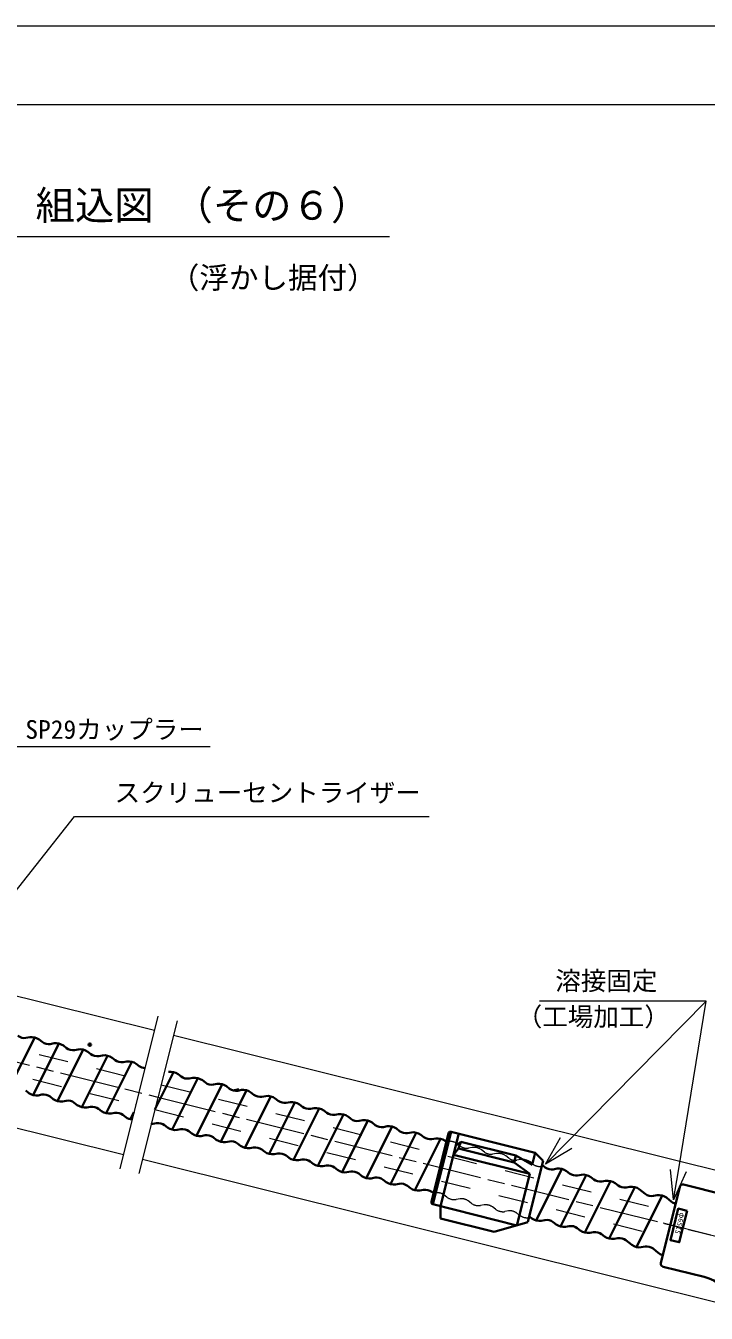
# Model space of a CAD drawing. Units: millimetres at full size, sheet at 1:2.5; details may follow other scales. Extents: x 2705 to 4385, y -2306 to -1103.
# Drawn here: x 3659 to 4004, y -1757 to -1103 of the extents above; entities that cross this region are included whole.
import ezdxf
from ezdxf.enums import TextEntityAlignment as Align

# ---------------------------------------------------------------- set-up
doc = ezdxf.new("R2010")
doc.units = ezdxf.units.MM
doc.header["$LTSCALE"] = 2.5
doc.header["$PDMODE"] = 32
doc.header["$PDSIZE"] = 1.25
doc.linetypes.add('CHAIN', pattern=[18.5, 12, -1.5, 3.5, -1.5])
doc.linetypes.add('DASHED_SPACED', pattern=[12, 6, -6])
for name, color, linetype, lineweight in [('0_2', 7, 'Continuous', 13), ('1 外形線', 7, 'Continuous', 35), ('1外形線', 7, 'Continuous', 35), ('2 中心線', 11, 'CHAIN', 18), ('2 細い実線', 3, 'Continuous', 20), ('3 隠れ線', 2, 'DASHED_SPACED', 18), ('6 寸法線', 4, 'Continuous', 18), ('7 枠・タイトル', 7, 'Continuous', 13), ('DEFPOINTS_4', 7, 'Continuous', 13), ('外形線', 7, 'Continuous', 35)]:
    doc.layers.add(name, color=color, linetype=linetype, lineweight=lineweight)
doc.styles.add('ＭＳ ゴシック', font='')
doc.styles.get('ＭＳ ゴシック').set_extended_font_data('MS Gothic')

msp = doc.modelspace()

# ---------------------------------------------------------------- linework, layer by layer
at = {"layer": '0_2'}
for p, q in [((3872.391, -1669.666), (3865.913, -1695.648)), ((3907.686, -1705.995), (3907.687, -1706.002))]:
    msp.add_line(p, q, dxfattribs=at)
at = {"layer": '1 外形線'}
for p, q in [((3650.326, -1642.833), (3663.382, -1616.716)), ((3660.88, -1616.555), (3658.966, -1616.919)), ((3662.649, -1645.906), (3675.705, -1619.789)), ((3667.186, -1618.968), (3665.667, -1617.749)), ((3673.203, -1619.627), (3671.289, -1619.991)), ((3679.509, -1622.041), (3677.99, -1620.821)), ((3674.972, -1648.978), (3688.028, -1622.861)), ((3685.526, -1622.7), (3683.612, -1623.064)), ((3687.295, -1652.051), (3700.351, -1625.933)), ((3691.831, -1625.113), (3690.313, -1623.893)), ((3697.849, -1625.772), (3695.935, -1626.136)), ((3704.154, -1628.185), (3702.636, -1626.966)), ((3699.617, -1655.123), (3712.673, -1629.006)), ((3710.171, -1628.845), (3708.258, -1629.209)), ((3716.477, -1631.258), (3714.958, -1630.038)), ((3724.393, -1653.251), (3733.872, -1634.288)), ((3733.139, -1663.478), (3746.195, -1637.361)), ((3737.676, -1636.541), (3736.157, -1635.321)), ((3743.693, -1637.2), (3741.779, -1637.564)), ((3745.462, -1666.55), (3758.518, -1640.433)), ((3749.999, -1639.613), (3748.48, -1638.393)), ((3756.016, -1640.272), (3754.102, -1640.636)), ((3660.364, -1644.873), (3658.845, -1643.654)), ((3667.065, -1645.703), (3665.151, -1646.067)), ((3672.687, -1647.946), (3671.168, -1646.726)), ((3757.785, -1669.623), (3770.841, -1643.506)), ((3762.321, -1642.685), (3760.803, -1641.466)), ((3766.946, -1642.995), (3765.032, -1643.359)), ((3768.339, -1643.345), (3766.425, -1643.709)), ((3770.107, -1672.695), (3783.163, -1646.578)), ((3774.644, -1645.758), (3773.126, -1644.538)), ((3780.661, -1646.417), (3778.748, -1646.781)), ((3679.388, -1648.775), (3677.474, -1649.139)), ((3685.01, -1651.018), (3683.491, -1649.798)), ((3691.71, -1651.848), (3689.797, -1652.212)), ((3697.332, -1654.091), (3695.814, -1652.871)), ((3782.43, -1675.768), (3795.486, -1649.65)), ((3786.967, -1648.83), (3785.448, -1647.611)), ((3792.984, -1649.489), (3791.07, -1649.853)), ((3794.753, -1678.84), (3807.809, -1652.723)), ((3799.29, -1651.903), (3797.771, -1650.683)), ((3805.307, -1652.562), (3803.393, -1652.926)), ((3811.613, -1654.975), (3810.094, -1653.755)), ((3704.033, -1654.92), (3702.119, -1655.284)), ((3709.655, -1657.163), (3708.136, -1655.943)), ((3711.94, -1658.195), (3713.763, -1654.548)), ((3725.232, -1660.203), (3723.318, -1660.567)), ((3807.076, -1681.913), (3820.132, -1655.795)), ((3817.63, -1655.634), (3815.716, -1655.998)), ((3819.398, -1684.985), (3832.455, -1658.868)), ((3823.935, -1658.047), (3822.417, -1656.828)), ((3829.952, -1658.707), (3828.039, -1659.071)), ((3836.258, -1661.12), (3834.739, -1659.9)), ((3730.854, -1662.446), (3729.335, -1661.226)), ((3737.555, -1663.275), (3735.641, -1663.639)), ((3743.177, -1665.518), (3741.658, -1664.298)), ((3749.878, -1666.348), (3747.964, -1666.712)), ((3831.721, -1688.057), (3844.777, -1661.94)), ((3842.275, -1661.779), (3840.362, -1662.143)), ((3844.044, -1691.13), (3857.1, -1665.013)), ((3848.581, -1664.192), (3847.062, -1662.973)), ((3854.598, -1664.851), (3852.684, -1665.215)), ((3860.904, -1667.265), (3859.385, -1666.045)), ((3755.5, -1668.59), (3753.981, -1667.371)), ((3762.2, -1669.42), (3760.287, -1669.784)), ((3767.822, -1671.663), (3766.304, -1670.443)), ((3774.523, -1672.493), (3772.609, -1672.856)), ((3780.145, -1674.735), (3778.626, -1673.515)), ((3856.367, -1694.202), (3869.423, -1668.085)), ((3866.921, -1667.924), (3865.007, -1668.288)), ((3865.616, -1668.078), (3865.612, -1668.075)), ((3872.391, -1669.666), (3871.708, -1669.117)), ((3786.846, -1675.565), (3784.932, -1675.929)), ((3792.468, -1677.808), (3790.949, -1676.588)), ((3799.169, -1678.637), (3797.255, -1679.001)), ((3804.791, -1680.88), (3803.272, -1679.66)), ((3913.76, -1710.362), (3921.529, -1679.319)), ((3811.492, -1681.71), (3809.578, -1682.074)), ((3817.114, -1683.952), (3815.595, -1682.733)), ((3823.814, -1684.782), (3821.901, -1685.146)), ((3829.436, -1687.025), (3827.917, -1685.805)), ((3862.272, -1681.472), (3862.272, -1681.475)), ((3917.981, -1709.564), (3931.037, -1683.447)), ((3922.518, -1682.627), (3920.999, -1681.407)), ((3928.535, -1683.286), (3926.621, -1683.65)), ((3930.304, -1712.637), (3943.36, -1686.519)), ((3934.84, -1685.699), (3933.322, -1684.479)), ((3940.858, -1686.358), (3938.944, -1686.722)), ((3836.137, -1687.855), (3834.223, -1688.218)), ((3841.759, -1690.097), (3840.24, -1688.878)), ((3848.46, -1690.927), (3846.546, -1691.291)), ((3854.082, -1693.17), (3852.563, -1691.95)), ((3942.626, -1715.709), (3955.682, -1689.592)), ((3947.163, -1688.772), (3945.645, -1687.552)), ((3953.18, -1689.431), (3951.267, -1689.795)), ((3954.949, -1718.781), (3968.005, -1692.664)), ((3959.486, -1691.844), (3957.967, -1690.624)), ((3965.503, -1692.503), (3963.589, -1692.867)), ((3990.933, -1692.453), (3981.256, -1731.265)), ((4013.613, -1696.562), (3992.751, -1691.36)), ((3860.783, -1693.999), (3858.869, -1694.363)), ((3865.871, -1695.814), (3864.886, -1695.022)), ((3968.791, -1723.074), (3981.847, -1696.956)), ((3971.809, -1694.916), (3970.29, -1693.697)), ((3973.328, -1696.136), (3971.809, -1694.916)), ((3979.345, -1696.795), (3977.431, -1697.159)), ((3985.65, -1699.208), (3984.132, -1697.989)), ((3987.169, -1700.428), (3985.65, -1699.208)), ((3915.696, -1708.532), (3914.475, -1707.552)), ((3922.397, -1709.361), (3920.483, -1709.725)), ((3928.019, -1711.604), (3926.5, -1710.384)), ((3934.719, -1712.434), (3932.806, -1712.798)), ((3940.341, -1714.677), (3938.823, -1713.457)), ((3947.042, -1715.506), (3945.128, -1715.87)), ((3952.664, -1717.749), (3951.145, -1716.529)), ((3959.365, -1718.579), (3957.451, -1718.943)), ((3964.987, -1720.821), (3963.468, -1719.602)), ((3966.506, -1722.041), (3964.987, -1720.821)), ((3973.207, -1722.871), (3971.293, -1723.235)), ((3978.829, -1725.113), (3977.31, -1723.894)), ((3978.829, -1725.113), (3977.31, -1723.894)), ((3980.347, -1726.333), (3978.828, -1725.113)), ((4003.21, -1738.284), (3982.349, -1733.083))]:
    msp.add_line(p, q, dxfattribs=at)
msp.add_lwpolyline([(3994.569, -1704.709), (3990.598, -1720.637), (3986.116, -1719.52), (3990.087, -1703.591)], close=True, dxfattribs=at)
for centre, radius, start, end in [((3658.273, -1610.959), 6, 235.36383, 276.63395), ((3661.689, -1623.508), 7, 55.36613, 96.63387), ((3670.596, -1614.032), 6, 235.36383, 276.63395), ((3674.012, -1626.581), 7, 55.36613, 96.63387), ((3682.919, -1617.104), 6, 235.36383, 276.63395), ((3686.334, -1629.653), 7, 55.36613, 96.63387), ((3695.242, -1620.176), 6, 235.36383, 276.63395), ((3698.657, -1632.725), 7, 55.36613, 96.63387), ((3707.564, -1623.249), 6, 235.36383, 276.63395), ((3710.98, -1635.798), 7, 55.36613, 96.63387), ((3719.887, -1626.321), 6, 235.36383, 264.49857), ((3732.179, -1641.081), 7, 55.36613, 96.63387), ((3741.086, -1631.604), 6, 235.36383, 276.63395), ((3744.502, -1644.153), 7, 55.36613, 96.63387), ((3753.409, -1634.676), 6, 235.36383, 276.63395), ((3756.824, -1647.225), 7, 55.36613, 96.63387), ((3664.342, -1639.114), 7, 235.36613, 276.63387), ((3667.758, -1651.663), 6, 55.36605, 96.63008), ((3765.732, -1637.749), 6, 235.36383, 276.63395), ((3764.339, -1637.399), 6, 272.85409, 276.63395), ((3769.147, -1650.298), 7, 55.36613, 96.63387), ((3778.054, -1640.821), 6, 235.36383, 276.63395), ((3781.47, -1653.37), 7, 55.36613, 96.63387), ((3676.665, -1642.186), 7, 235.36613, 276.63387), ((3680.081, -1654.735), 6, 55.36605, 96.63008), ((3688.988, -1645.259), 7, 235.36613, 276.63387), ((3692.404, -1657.808), 6, 55.36605, 96.63008), ((3790.377, -1643.893), 6, 235.36383, 276.63395), ((3793.793, -1656.443), 7, 55.36613, 96.63387), ((3802.7, -1646.966), 6, 235.36383, 276.63395), ((3806.116, -1659.515), 7, 55.36613, 96.63387), ((3701.311, -1648.331), 7, 235.36613, 276.63387), ((3704.726, -1660.88), 6, 55.36605, 96.63008), ((3713.634, -1651.403), 7, 235.36613, 263.27736), ((3725.925, -1666.163), 6, 55.36605, 96.63008), ((3815.023, -1650.038), 6, 235.36383, 276.63395), ((3818.438, -1662.587), 7, 55.36613, 96.63387), ((3827.346, -1653.111), 6, 235.36383, 276.63395), ((3830.761, -1665.66), 7, 55.36613, 96.63387), ((3722.51, -1653.614), 7, 270.38972, 276.63387), ((3734.832, -1656.686), 7, 235.36613, 276.63387), ((3738.248, -1669.235), 6, 55.36605, 96.63008), ((3747.155, -1659.758), 7, 235.36613, 276.63387), ((3750.571, -1672.307), 6, 55.36605, 96.63008), ((3839.668, -1656.183), 6, 235.36383, 276.63395), ((3843.084, -1668.732), 7, 55.36613, 96.63387), ((3851.991, -1659.256), 6, 235.36383, 276.63395), ((3855.407, -1671.805), 7, 55.36613, 96.63387), ((3759.478, -1662.831), 7, 235.36613, 276.63387), ((3762.894, -1675.38), 6, 55.36605, 96.63008), ((3771.801, -1665.903), 7, 235.36613, 276.63387), ((3775.216, -1678.452), 6, 55.36605, 96.63008), ((3864.314, -1662.328), 6, 235.36383, 276.63395), ((3867.73, -1674.877), 7, 55.36613, 96.63387), ((3784.124, -1668.976), 7, 235.36613, 276.63387), ((3787.539, -1681.525), 6, 55.36605, 96.63008), ((3796.446, -1672.048), 7, 235.36613, 276.63387), ((3799.862, -1684.597), 6, 55.36605, 96.63008), ((3808.769, -1675.12), 7, 235.36613, 276.63387), ((3812.185, -1687.67), 6, 55.36605, 96.63008), ((3821.092, -1678.193), 7, 235.36613, 276.63387), ((3824.507, -1690.742), 6, 55.36605, 96.63008), ((3925.928, -1677.69), 6, 235.36383, 276.63395), ((3929.343, -1690.239), 7, 55.36613, 96.63387), ((3938.251, -1680.762), 6, 235.36383, 276.63395), ((3941.666, -1693.311), 7, 55.36613, 96.63387), ((3833.415, -1681.265), 7, 235.36613, 276.63387), ((3836.83, -1693.814), 6, 55.36605, 96.63008), ((3845.737, -1684.338), 7, 235.36613, 276.63387), ((3849.153, -1696.887), 6, 55.36605, 96.63008), ((3858.06, -1687.41), 7, 235.36613, 276.63387), ((3950.573, -1683.835), 6, 235.36383, 276.63395), ((3953.989, -1696.384), 7, 55.36613, 96.63387), ((3962.896, -1686.907), 6, 235.36383, 276.63395), ((3966.312, -1699.456), 7, 55.36613, 96.63387), ((3992.389, -1692.816), 1.5, 76, 166), ((3861.476, -1699.959), 6, 55.36605, 96.63008), ((3976.738, -1691.199), 6, 235.36383, 276.63395), ((3980.153, -1703.748), 7, 55.36613, 96.63387), ((3990.579, -1695.491), 6, 235.36383, 252.53805), ((3919.674, -1702.772), 7, 235.36613, 276.63387), ((3923.09, -1715.321), 6, 55.36605, 96.63008), ((3931.997, -1705.845), 7, 235.36613, 276.63387), ((3935.413, -1718.394), 6, 55.36605, 96.63008), ((3944.32, -1708.917), 7, 235.36613, 276.63387), ((3947.735, -1721.466), 6, 55.36605, 96.63008), ((3956.643, -1711.989), 7, 235.36613, 276.63387), ((3960.058, -1724.538), 6, 55.36605, 96.63008), ((3970.484, -1716.281), 7, 235.36613, 276.63387), ((3973.9, -1728.831), 6, 55.36605, 96.63008), ((3984.326, -1720.573), 7, 235.36613, 253.0331), ((3982.712, -1731.628), 1.5, 166, 256)]:
    msp.add_arc(centre, radius, start, end, dxfattribs=at)
msp.add_ellipse((4001.154, -1746.532), major_axis=(14.554, -3.629), ratio=0.566667, start_param=0.1849561, end_param=1.5707963, dxfattribs=at)
msp.add_point((3691.364, -1620.312), dxfattribs=at)
at = {"layer": '1外形線'}
msp.add_line((3865.616, -1668.078), (3865.612, -1668.075), dxfattribs=at)
at = {"layer": '2 中心線'}
for p, q in [((3137.946, -1500.394), (3725.951, -1647.002)), ((3725.952, -1646.997), (4073.214, -1733.58)), ((4051.526, -1728.173), (3982.458, -1710.952))]:
    msp.add_line(p, q, dxfattribs=at)
at = {"layer": '2 細い実線'}
for p, q in [((3395.445, -1531.099), (3724.111, -1613.044)), ((3379.72, -1594.168), (3708.386, -1676.114)), ((3725.917, -1605.803), (3706.581, -1683.355)), ((3735.62, -1608.22), (3716.284, -1685.773)), ((3733.814, -1615.463), (4047.352, -1693.637)), ((3718.089, -1678.533), (4031.627, -1756.706))]:
    msp.add_line(p, q, dxfattribs=at)
at = {"layer": '3 隠れ線'}
for p, q in [((3578.26, -1603.478), (3717.821, -1638.275)), ((3575.115, -1616.092), (3714.676, -1650.888)), ((3727.524, -1640.691), (3987.696, -1705.559)), ((3724.379, -1653.305), (3984.551, -1718.173)), ((3873.092, -1669.443), (3872.42, -1669.549)), ((3879.397, -1671.858), (3877.879, -1670.638)), ((3885.414, -1672.519), (3883.5, -1672.882)), ((3891.719, -1674.934), (3890.201, -1673.714)), ((3897.736, -1675.595), (3895.822, -1675.958)), ((3904.041, -1678.009), (3902.523, -1676.789)), ((3910.058, -1678.67), (3908.144, -1679.034)), ((3916.363, -1681.085), (3914.845, -1679.865)), ((3920.836, -1682.039), (3920.466, -1682.109)), ((3866.947, -1695.517), (3865.913, -1695.648)), ((3872.568, -1697.761), (3871.05, -1696.541)), ((3879.269, -1698.593), (3877.355, -1698.956)), ((3884.89, -1700.837), (3883.372, -1699.617)), ((3891.591, -1701.668), (3889.677, -1702.032)), ((3897.212, -1703.913), (3895.694, -1702.692)), ((3903.913, -1704.744), (3901.999, -1705.107)), ((3909.534, -1706.988), (3908.016, -1705.768))]:
    msp.add_line(p, q, dxfattribs=at)
for centre, radius, start, end in [((3873.899, -1676.396), 7, 55.35075, 96.61849), ((3882.809, -1666.922), 6, 235.34832, 276.61857), ((3886.221, -1679.472), 7, 55.35075, 96.61849), ((3895.131, -1669.998), 6, 235.34721, 276.62033), ((3895.131, -1669.998), 6, 235.34832, 276.61857), ((3898.543, -1682.548), 7, 55.35075, 96.61849), ((3907.453, -1673.074), 6, 235.34832, 276.61857), ((3910.865, -1685.624), 7, 55.35075, 96.61849), ((3910.236, -1685.614), 7, 55.36613, 55.43263), ((3919.775, -1676.149), 6, 235.34721, 276.62033), ((3867.639, -1701.477), 6, 55.35067, 96.61673), ((3876.548, -1692.003), 7, 235.35075, 276.61849), ((3879.961, -1704.553), 6, 55.35067, 96.61673), ((3888.87, -1695.078), 7, 235.35075, 276.61849), ((3892.283, -1707.628), 6, 55.35067, 96.61673), ((3901.192, -1698.154), 7, 235.35075, 276.61849), ((3904.604, -1710.704), 6, 55.35067, 96.61673), ((3913.514, -1701.23), 7, 235.35075, 276.61849)]:
    msp.add_arc(centre, radius, start, end, dxfattribs=at)
at = {"layer": '6 寸法線'}
for p, q in [((3624.442, -1579.077), (3683.563, -1504.481)), ((3683.563, -1504.481), (3863.591, -1504.481)), ((4004.222, -1598.321), (3919.563, -1598.321)), ((3933.182, -1670.283), (4004.222, -1598.321)), ((3990.101, -1684.317), (4004.222, -1598.321)), ((3922.644, -1680.958), (3930.322, -1667.459)), ((3922.644, -1680.958), (3933.182, -1670.283)), ((3936.043, -1673.107), (3922.644, -1680.958)), ((3987.671, -1699.118), (3986.135, -1683.665)), ((3987.671, -1699.118), (3990.101, -1684.317)), ((3994.067, -1684.968), (3987.671, -1699.118))]:
    msp.add_line(p, q, dxfattribs=at)
at = {"layer": '6 寸法線', "color": 7}
msp.add_line((3714.705, -1650.772), (3714.56, -1650.86), dxfattribs=at)
at = {"layer": '6 寸法線'}
msp.add_lwpolyline([(3534.817, -1573.74), (3642.83, -1468.86), (3752.516, -1468.86)], dxfattribs=at)
at = {"layer": '7 枠・タイトル'}
for p, q in [((2744.954, -1142.954), (4344.954, -1142.954)), ((3406.893, -1209.952), (3843.479, -1209.952))]:
    msp.add_line(p, q, dxfattribs=at)
at = {"layer": 'DEFPOINTS_4'}
msp.add_line((2704.954, -1102.954), (4384.954, -1102.954), dxfattribs=at)
at = {"layer": '外形線'}
for p, q in [((3873.505, -1665.263), (3864.764, -1700.186)), ((3874.718, -1664.536), (3865.491, -1701.399)), ((3878.598, -1665.507), (3869.372, -1702.37)), ((3917.401, -1675.22), (3874.718, -1664.536)), ((3878.533, -1673.049), (3875.906, -1676.263)), ((3879.617, -1669.679), (3877.068, -1671.621)), ((3878.533, -1673.049), (3879.617, -1669.679)), ((3906.708, -1680.101), (3878.533, -1673.049)), ((3879.617, -1669.679), (3907.566, -1676.674)), ((3914.709, -1685.975), (3875.906, -1676.263)), ((3906.708, -1680.101), (3907.566, -1676.674)), ((3914.709, -1685.975), (3906.708, -1680.101)), ((3907.566, -1676.674), (3915.876, -1681.314)), ((3917.401, -1675.22), (3915.876, -1681.314)), ((3917.401, -1675.22), (3921.551, -1679.234)), ((3914.709, -1685.975), (3908.175, -1712.083)), ((3908.175, -1712.083), (3865.491, -1701.399)), ((3869.372, -1702.37), (3869.358, -1708.604)), ((3869.358, -1708.604), (3896.538, -1715.408)), ((3896.538, -1715.408), (3913.726, -1710.496))]:
    msp.add_line(p, q, dxfattribs=at)
for centre, start, end in [((3874.475, -1665.506), 75.94762, 165.94762), ((3865.734, -1700.429), 165.94762, 255.94762)]:
    msp.add_arc(centre, 1, start, end, dxfattribs=at)

# ---------------------------------------------------------------- texts
at = {"layer": '1 外形線', "style": 'ＭＳ ゴシック'}
msp.add_text('φ65IS', height=2.566, rotation=256, dxfattribs=at).set_placement((3990.271, -1705.118), align=Align.BOTTOM_LEFT)
at = {"layer": '6 寸法線', "style": 'ＭＳ ゴシック'}
for s, p in [('SP29カップラー', (3658.626, -1460.28)), ('スクリューセントライザー', (3703.962, -1492.366))]:
    msp.add_text(s, height=9.494, dxfattribs=at).set_placement(p, align=Align.MIDDLE_LEFT)
for s, p in [('溶接固定', (3979.438, -1587.902)), ('（工場加工）', (3985.766, -1606.144))]:
    msp.add_text(s, height=9.494, dxfattribs=at).set_placement(p, align=Align.MIDDLE_RIGHT)
at = {"layer": '7 枠・タイトル', "style": 'ＭＳ ゴシック'}
for s, height, p in [('ＳＰ ＳＯＩＬ ＮＡＩＬＳ 組込図 （その６）', 14.66, (3413.936, -1205.839)), ('（浮かし据付）', 11, (3731.939, -1239.691))]:
    msp.add_text(s, height=height, dxfattribs=at).set_placement(p, align=Align.BOTTOM_LEFT)

doc.saveas('drawing.dxf')
